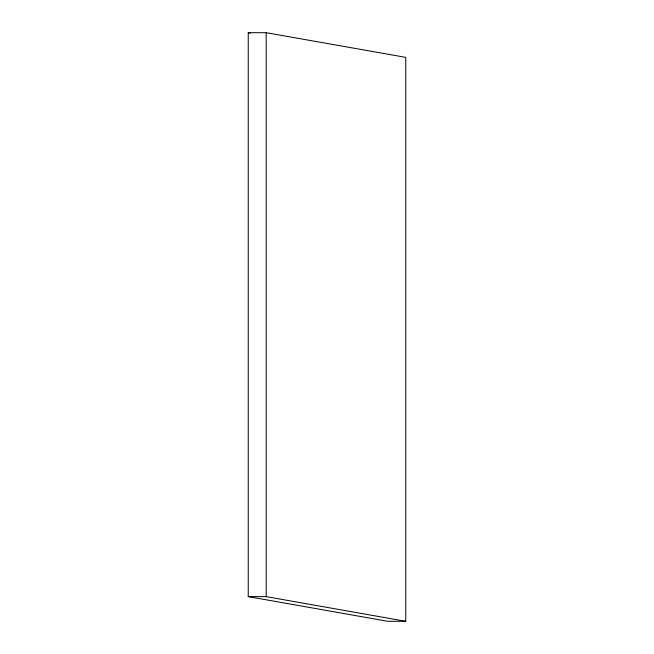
<?xml version="1.0" encoding="UTF-8"?>
<svg xmlns="http://www.w3.org/2000/svg" width="654" height="654" viewBox="0 0 654 654"><rect width="100%" height="100%" fill="white"/><g stroke="black" fill="none" stroke-linecap="round" stroke-linejoin="round"><path stroke-width="0.98" d="M248.242 32.7L266.194 32.7L405.758 57.364L405.758 621.3L387.797 621.3L248.242 596.628L248.242 32.7L250.245 33.052M248.242 596.628L266.194 596.628L405.758 621.3M266.194 32.7L266.194 596.628"/></g></svg>
